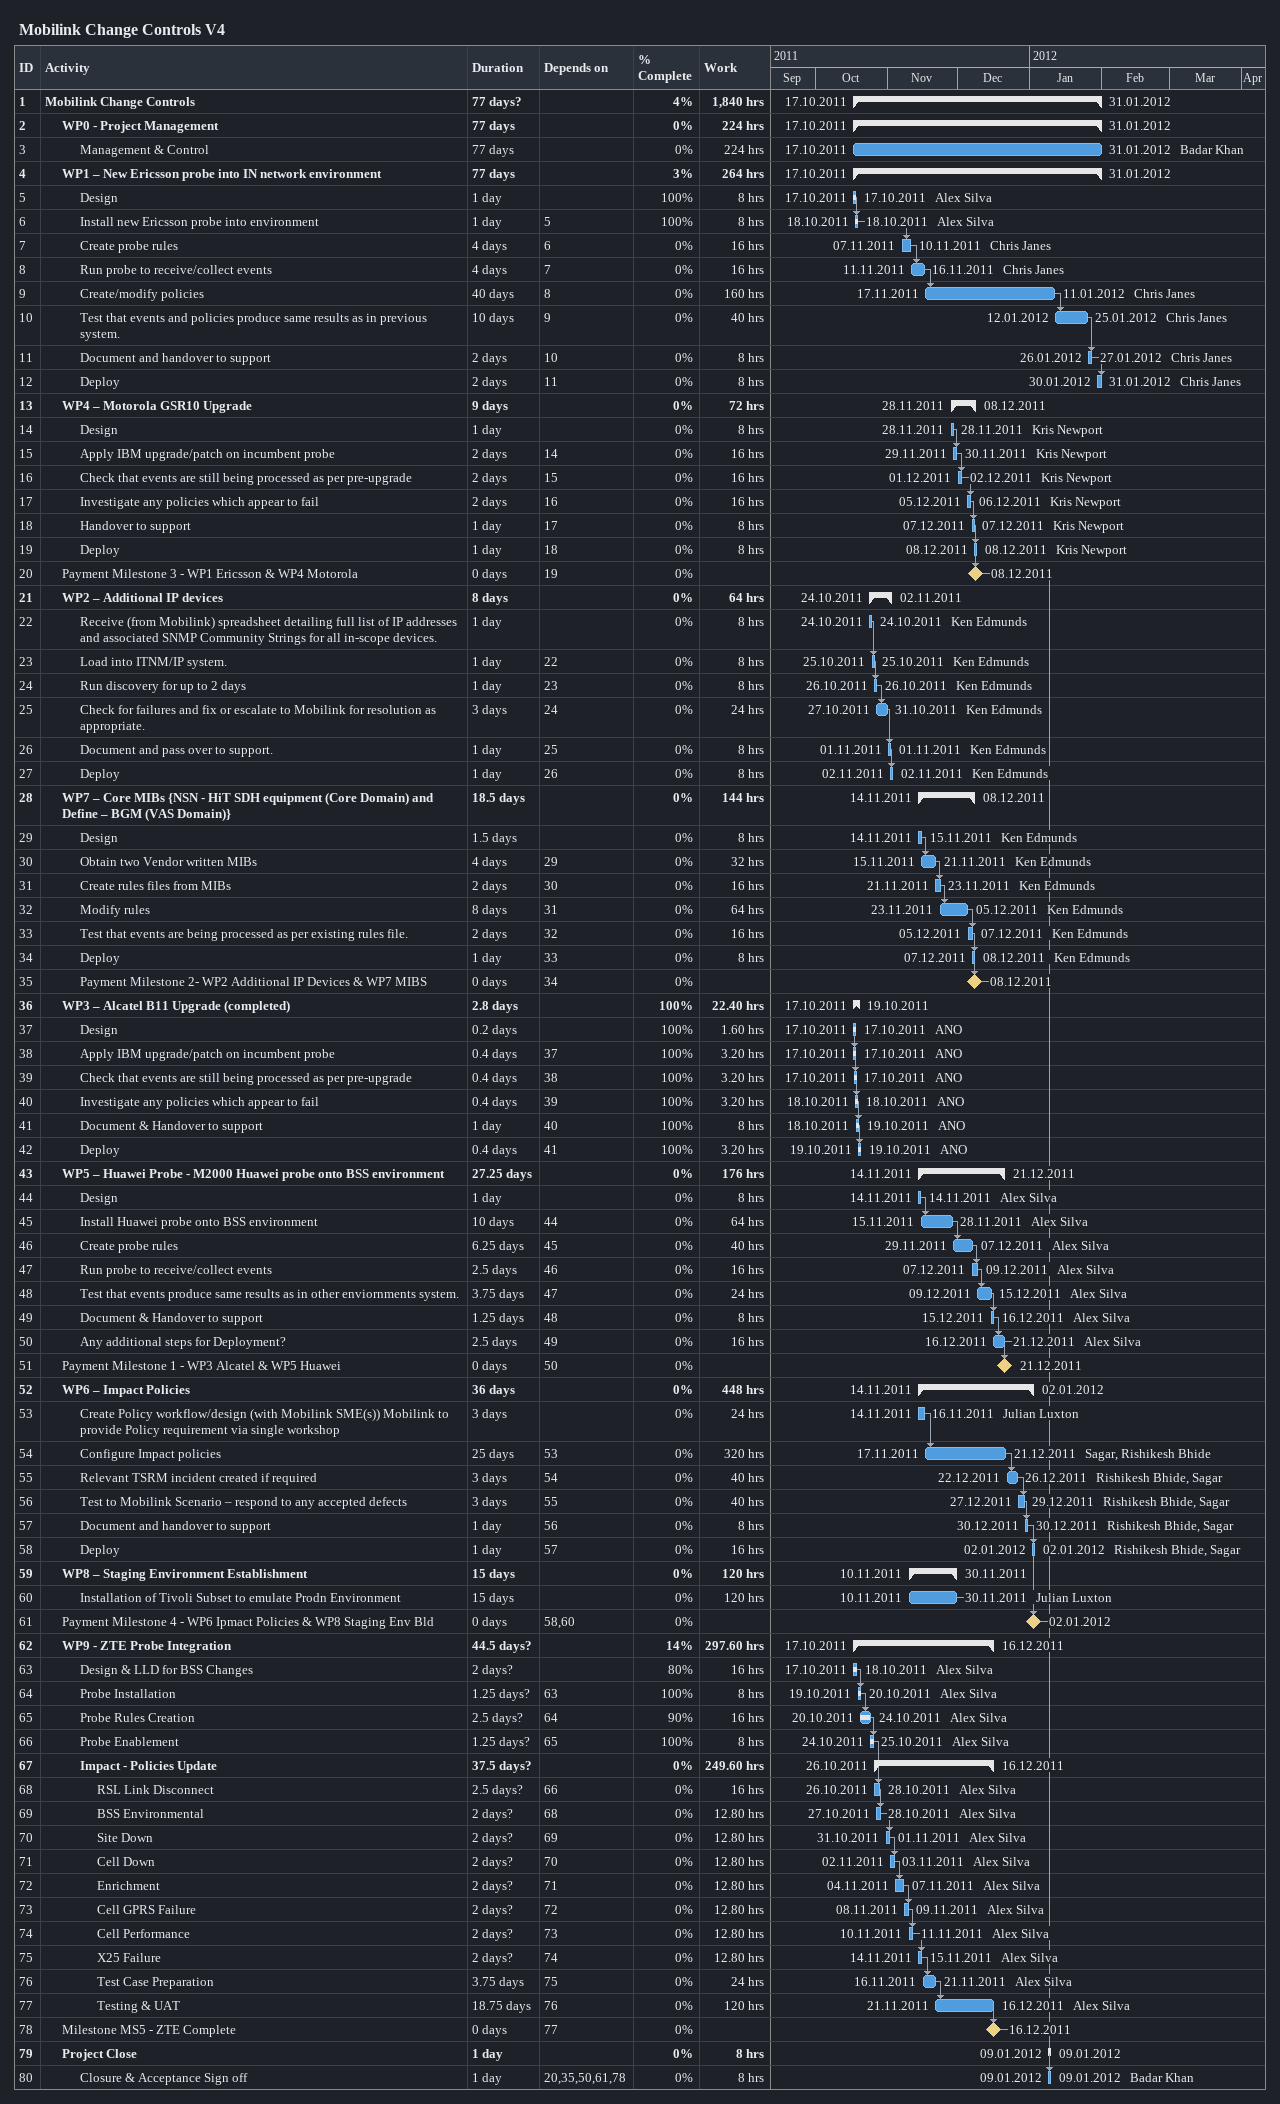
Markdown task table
Mobilink Change Controls V4

| ID | Level | Task | Duration | Start | Finish | Predecessors | Resources | % complete | Work (h) |
|---|---|---|---|---|---|---|---|---|---|
| 1 | 1 | **Mobilink Change Controls** | 77d? | 2011-10-17 | 2012-01-31 |  |  | 4 | 1840 |
| 2 | 2 | **WP0 - Project Management** | 77d | 2011-10-17 | 2012-01-31 |  |  | 0 | 224 |
| 3 | 3 | Management & Control | 77d | 2011-10-17 | 2012-01-31 |  | Badar Khan | 0 | 224 |
| 4 | 2 | **WP1 – New Ericsson probe into IN network environment** | 77d | 2011-10-17 | 2012-01-31 |  |  | 3 | 264 |
| 5 | 3 | Design | 1d | 2011-10-17 | 2011-10-17 |  | Alex Silva | 100 | 8 |
| 6 | 3 | Install new Ericsson probe into environment | 1d | 2011-10-18 | 2011-10-18 | 5 | Alex Silva | 100 | 8 |
| 7 | 3 | Create probe rules | 4d | 2011-11-07 | 2011-11-10 | 6 | Chris Janes | 0 | 16 |
| 8 | 3 | Run probe to receive/collect events | 4d | 2011-11-11 | 2011-11-16 | 7 | Chris Janes | 0 | 16 |
| 9 | 3 | Create/modify policies | 40d | 2011-11-17 | 2012-01-11 | 8 | Chris Janes | 0 | 160 |
| 10 | 3 | Test that events and policies produce same results as in previous system. | 10d | 2012-01-12 | 2012-01-25 | 9 | Chris Janes | 0 | 40 |
| 11 | 3 | Document and handover to support | 2d | 2012-01-26 | 2012-01-27 | 10 | Chris Janes | 0 | 8 |
| 12 | 3 | Deploy | 2d | 2012-01-30 | 2012-01-31 | 11 | Chris Janes | 0 | 8 |
| 13 | 2 | **WP4 – Motorola GSR10 Upgrade** | 9d | 2011-11-28 | 2011-12-08 |  |  | 0 | 72 |
| 14 | 3 | Design | 1d | 2011-11-28 | 2011-11-28 |  | Kris Newport | 0 | 8 |
| 15 | 3 | Apply IBM upgrade/patch on incumbent probe | 2d | 2011-11-29 | 2011-11-30 | 14 | Kris Newport | 0 | 16 |
| 16 | 3 | Check that events are still being processed as per pre-upgrade | 2d | 2011-12-01 | 2011-12-02 | 15 | Kris Newport | 0 | 16 |
| 17 | 3 | Investigate any policies which appear to fail | 2d | 2011-12-05 | 2011-12-06 | 16 | Kris Newport | 0 | 16 |
| 18 | 3 | Handover to support | 1d | 2011-12-07 | 2011-12-07 | 17 | Kris Newport | 0 | 8 |
| 19 | 3 | Deploy | 1d | 2011-12-08 | 2011-12-08 | 18 | Kris Newport | 0 | 8 |
| 20 | 2 | Payment Milestone 3 - WP1 Ericsson & WP4 Motorola | 0d | 2011-12-08 | 2011-12-08 | 19 |  | 0 |  |
| 21 | 2 | **WP2 – Additional IP devices** | 8d | 2011-10-24 | 2011-11-02 |  |  | 0 | 64 |
| 22 | 3 | Receive (from Mobilink) spreadsheet detailing full list of IP addresses and associated SNMP Community Strings for all in-scope devices. | 1d | 2011-10-24 | 2011-10-24 |  | Ken Edmunds | 0 | 8 |
| 23 | 3 | Load into ITNM/IP system. | 1d | 2011-10-25 | 2011-10-25 | 22 | Ken Edmunds | 0 | 8 |
| 24 | 3 | Run discovery for up to 2 days | 1d | 2011-10-26 | 2011-10-26 | 23 | Ken Edmunds | 0 | 8 |
| 25 | 3 | Check for failures and fix or escalate to Mobilink for resolution as appropriate. | 3d | 2011-10-27 | 2011-10-31 | 24 | Ken Edmunds | 0 | 24 |
| 26 | 3 | Document and pass over to support. | 1d | 2011-11-01 | 2011-11-01 | 25 | Ken Edmunds | 0 | 8 |
| 27 | 3 | Deploy | 1d | 2011-11-02 | 2011-11-02 | 26 | Ken Edmunds | 0 | 8 |
| 28 | 2 | **WP7 – Core MIBs {NSN - HiT SDH equipment (Core Domain) and Define – BGM (VAS Domain)}** | 18.5d | 2011-11-14 | 2011-12-08 |  |  | 0 | 144 |
| 29 | 3 | Design | 1.5d | 2011-11-14 | 2011-11-15 |  | Ken Edmunds | 0 | 8 |
| 30 | 3 | Obtain two Vendor written MIBs | 4d | 2011-11-15 | 2011-11-21 | 29 | Ken Edmunds | 0 | 32 |
| 31 | 3 | Create rules files from MIBs | 2d | 2011-11-21 | 2011-11-23 | 30 | Ken Edmunds | 0 | 16 |
| 32 | 3 | Modify rules | 8d | 2011-11-23 | 2011-12-05 | 31 | Ken Edmunds | 0 | 64 |
| 33 | 3 | Test that events are being processed as per existing rules file. | 2d | 2011-12-05 | 2011-12-07 | 32 | Ken Edmunds | 0 | 16 |
| 34 | 3 | Deploy | 1d | 2011-12-07 | 2011-12-08 | 33 | Ken Edmunds | 0 | 8 |
| 35 | 3 | Payment Milestone 2- WP2 Additional IP Devices & WP7 MIBS | 0d | 2011-12-08 | 2011-12-08 | 34 |  | 0 |  |
| 36 | 2 | **WP3 – Alcatel B11 Upgrade (completed)** | 2.8d | 2011-10-17 | 2011-10-19 |  |  | 100 | 22.40 |
| 37 | 3 | Design | 0.2d | 2011-10-17 | 2011-10-17 |  | ANO | 100 | 1.60 |
| 38 | 3 | Apply IBM upgrade/patch on incumbent probe | 0.4d | 2011-10-17 | 2011-10-17 | 37 | ANO | 100 | 3.20 |
| 39 | 3 | Check that events are still being processed as per pre-upgrade | 0.4d | 2011-10-17 | 2011-10-17 | 38 | ANO | 100 | 3.20 |
| 40 | 3 | Investigate any policies which appear to fail | 0.4d | 2011-10-18 | 2011-10-18 | 39 | ANO | 100 | 3.20 |
| 41 | 3 | Document & Handover to support | 1d | 2011-10-18 | 2011-10-19 | 40 | ANO | 100 | 8 |
| 42 | 3 | Deploy | 0.4d | 2011-10-19 | 2011-10-19 | 41 | ANO | 100 | 3.20 |
| 43 | 2 | **WP5 – Huawei Probe - M2000 Huawei probe onto BSS environment** | 27.25d | 2011-11-14 | 2011-12-21 |  |  | 0 | 176 |
| 44 | 3 | Design | 1d | 2011-11-14 | 2011-11-14 |  | Alex Silva | 0 | 8 |
| 45 | 3 | Install Huawei probe onto BSS environment | 10d | 2011-11-15 | 2011-11-28 | 44 | Alex Silva | 0 | 64 |
| 46 | 3 | Create probe rules | 6.25d | 2011-11-29 | 2011-12-07 | 45 | Alex Silva | 0 | 40 |
| 47 | 3 | Run probe to receive/collect events | 2.5d | 2011-12-07 | 2011-12-09 | 46 | Alex Silva | 0 | 16 |
| 48 | 3 | Test that events produce same results as in other enviornments system. | 3.75d | 2011-12-09 | 2011-12-15 | 47 | Alex Silva | 0 | 24 |
| 49 | 3 | Document & Handover to support | 1.25d | 2011-12-15 | 2011-12-16 | 48 | Alex Silva | 0 | 8 |
| 50 | 3 | Any additional steps for Deployment? | 2.5d | 2011-12-16 | 2011-12-21 | 49 | Alex Silva | 0 | 16 |
| 51 | 2 | Payment Milestone 1 - WP3 Alcatel & WP5 Huawei | 0d | 2011-12-21 | 2011-12-21 | 50 |  | 0 |  |
| 52 | 2 | **WP6 – Impact Policies** | 36d | 2011-11-14 | 2012-01-02 |  |  | 0 | 448 |
| 53 | 3 | Create Policy workflow/design (with Mobilink SME(s)) Mobilink to provide Policy requirement via single workshop | 3d | 2011-11-14 | 2011-11-16 |  | Julian Luxton | 0 | 24 |
| 54 | 3 | Configure Impact policies | 25d | 2011-11-17 | 2011-12-21 | 53 | Sagar, Rishikesh Bhide | 0 | 320 |
| 55 | 3 | Relevant TSRM incident created if required | 3d | 2011-12-22 | 2011-12-26 | 54 | Rishikesh Bhide, Sagar | 0 | 40 |
| 56 | 3 | Test to Mobilink Scenario – respond to any accepted defects | 3d | 2011-12-27 | 2011-12-29 | 55 | Rishikesh Bhide, Sagar | 0 | 40 |
| 57 | 3 | Document and handover to support | 1d | 2011-12-30 | 2011-12-30 | 56 | Rishikesh Bhide, Sagar | 0 | 8 |
| 58 | 3 | Deploy | 1d | 2012-01-02 | 2012-01-02 | 57 | Rishikesh Bhide, Sagar | 0 | 16 |
| 59 | 2 | **WP8 – Staging Environment Establishment** | 15d | 2011-11-10 | 2011-11-30 |  |  | 0 | 120 |
| 60 | 3 | Installation of Tivoli Subset to emulate Prodn Environment | 15d | 2011-11-10 | 2011-11-30 |  | Julian Luxton | 0 | 120 |
| 61 | 2 | Payment Milestone 4 - WP6 Ipmact Policies & WP8 Staging Env Bld | 0d | 2012-01-02 | 2012-01-02 | 58, 60 |  | 0 |  |
| 62 | 2 | **WP9 - ZTE Probe Integration** | 44.5d? | 2011-10-17 | 2011-12-16 |  |  | 14 | 297.60 |
| 63 | 3 | Design & LLD for BSS Changes | 2d? | 2011-10-17 | 2011-10-18 |  | Alex Silva | 80 | 16 |
| 64 | 3 | Probe Installation | 1.25d? | 2011-10-19 | 2011-10-20 | 63 | Alex Silva | 100 | 8 |
| 65 | 3 | Probe Rules Creation | 2.5d? | 2011-10-20 | 2011-10-24 | 64 | Alex Silva | 90 | 16 |
| 66 | 3 | Probe Enablement | 1.25d? | 2011-10-24 | 2011-10-25 | 65 | Alex Silva | 100 | 8 |
| 67 | 3 | **Impact - Policies Update** | 37.5d? | 2011-10-26 | 2011-12-16 |  |  | 0 | 249.60 |
| 68 | 4 | RSL Link Disconnect | 2.5d? | 2011-10-26 | 2011-10-28 | 66 | Alex Silva | 0 | 16 |
| 69 | 4 | BSS Environmental | 2d? | 2011-10-27 | 2011-10-28 | 68 | Alex Silva | 0 | 12.80 |
| 70 | 4 | Site Down | 2d? | 2011-10-31 | 2011-11-01 | 69 | Alex Silva | 0 | 12.80 |
| 71 | 4 | Cell Down | 2d? | 2011-11-02 | 2011-11-03 | 70 | Alex Silva | 0 | 12.80 |
| 72 | 4 | Enrichment | 2d? | 2011-11-04 | 2011-11-07 | 71 | Alex Silva | 0 | 12.80 |
| 73 | 4 | Cell GPRS Failure | 2d? | 2011-11-08 | 2011-11-09 | 72 | Alex Silva | 0 | 12.80 |
| 74 | 4 | Cell Performance | 2d? | 2011-11-10 | 2011-11-11 | 73 | Alex Silva | 0 | 12.80 |
| 75 | 4 | X25 Failure | 2d? | 2011-11-14 | 2011-11-15 | 74 | Alex Silva | 0 | 12.80 |
| 76 | 4 | Test Case Preparation | 3.75d | 2011-11-16 | 2011-11-21 | 75 | Alex Silva | 0 | 24 |
| 77 | 4 | Testing & UAT | 18.75d | 2011-11-21 | 2011-12-16 | 76 | Alex Silva | 0 | 120 |
| 78 | 2 | Milestone MS5 - ZTE Complete | 0d | 2011-12-16 | 2011-12-16 | 77 |  | 0 |  |
| 79 | 2 | **Project Close** | 1d | 2012-01-09 | 2012-01-09 |  |  | 0 | 8 |
| 80 | 3 | Closure & Acceptance Sign off | 1d | 2012-01-09 | 2012-01-09 | 20, 35, 50, 61, 78 | Badar Khan | 0 | 8 |
